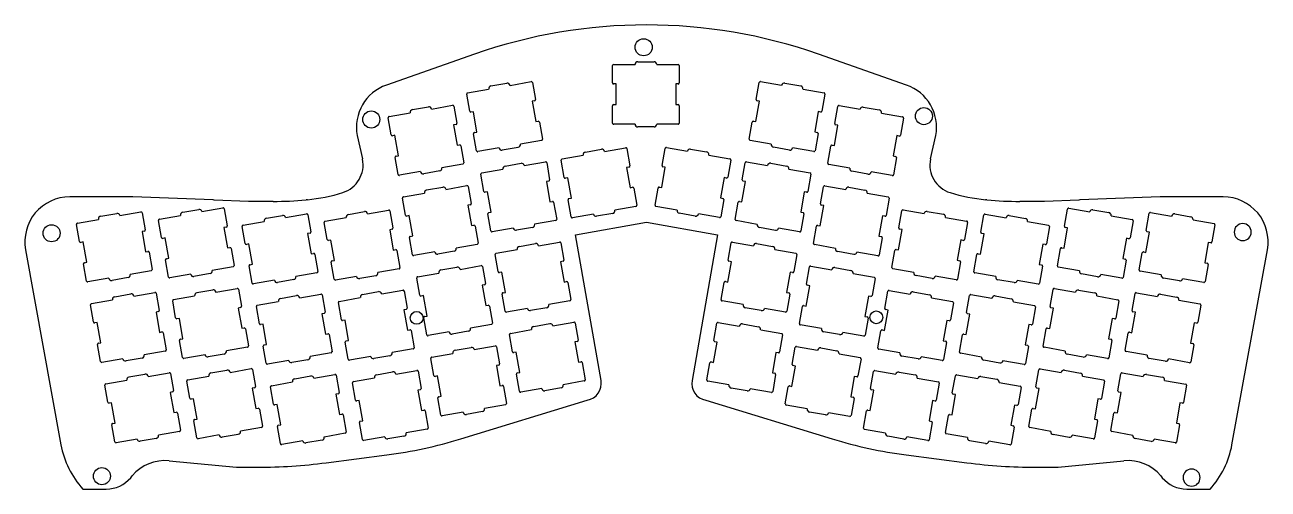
# Model space of a CAD drawing. Header units: millimetres. Extents: x -293 to -2, y 154 to 263.
import ezdxf

# ---------------------------------------------------------------- set-up
doc = ezdxf.new("R2010")
doc.units = ezdxf.units.MM
doc.layers.get('0').update_dxf_attribs({"linetype": 'CONTINUOUS'})

msp = doc.modelspace()

# ---------------------------------------------------------------- linework, layer by layer
for p, q in [((-188.16, 255.71), (-208.8, 248.49)), ((-155.61, 253.3), (-150.61, 253.3)), ((-149.97, 253.93), (-146.16, 253.93)), ((-145.53, 253.3), (-140.52, 253.3)), ((-87.07, 248.49), (-107.7, 255.71)), ((-155.88, 248.98), (-155.88, 253.04)), ((-140.26, 253.04), (-140.26, 248.98)), ((-189.81, 246.66), (-184.88, 247.53)), ((-184.36, 248.27), (-180.61, 248.93)), ((-179.88, 248.41), (-174.95, 249.28)), ((-174.64, 249.08), (-173.94, 245.08)), ((-155.05, 248.73), (-155.62, 248.73)), ((-155.05, 243.9), (-155.05, 248.73)), ((-141.08, 248.73), (-141.08, 243.9)), ((-140.51, 248.73), (-141.08, 248.73)), ((-122.25, 245.09), (-121.54, 249.09)), ((-121.23, 249.29), (-116.31, 248.43)), ((-115.57, 248.94), (-111.82, 248.28)), ((-111.3, 247.54), (-106.38, 246.68)), ((-189.32, 242.36), (-190.02, 246.37)), ((-174.14, 244.78), (-174.7, 244.68)), ((-174.7, 244.68), (-173.87, 239.93)), ((-122.32, 239.94), (-121.48, 244.7)), ((-121.48, 244.7), (-122.04, 244.79)), ((-106.16, 246.38), (-106.86, 242.38)), ((-208.18, 241.13), (-203.25, 242)), ((-202.73, 242.74), (-198.98, 243.4)), ((-198.25, 242.88), (-193.32, 243.75)), ((-193.01, 243.55), (-192.31, 239.55)), ((-188.46, 242.26), (-189.02, 242.16)), ((-187.62, 237.5), (-188.46, 242.26)), ((-155.88, 239.58), (-155.88, 243.65)), ((-155.62, 243.9), (-155.05, 243.9)), ((-141.08, 243.9), (-140.51, 243.9)), ((-140.26, 243.65), (-140.26, 239.58)), ((-107.72, 242.27), (-108.56, 237.52)), ((-107.16, 242.17), (-107.72, 242.27)), ((-103.88, 239.48), (-103.17, 243.48)), ((-102.86, 243.68), (-97.94, 242.82)), ((-97.2, 243.33), (-93.45, 242.67)), ((-92.93, 241.93), (-88.01, 241.07)), ((-207.69, 236.83), (-208.39, 240.84)), ((-192.51, 239.25), (-193.07, 239.15)), ((-193.07, 239.15), (-192.24, 234.4)), ((-173.87, 239.93), (-173.3, 240.03)), ((-173.01, 239.82), (-172.3, 235.82)), ((-150.61, 239.33), (-155.61, 239.33)), ((-146.16, 238.69), (-149.97, 238.69)), ((-140.52, 239.33), (-145.53, 239.33)), ((-123.88, 235.83), (-123.17, 239.84)), ((-122.88, 240.04), (-122.32, 239.94)), ((-103.95, 234.33), (-103.11, 239.09)), ((-103.11, 239.09), (-103.67, 239.18)), ((-87.79, 240.77), (-88.49, 236.77)), ((-215.66, 236.7), (-214.4, 231.2)), ((-206.83, 236.73), (-207.39, 236.63)), ((-205.99, 231.97), (-206.83, 236.73)), ((-187.69, 233.11), (-188.39, 237.11)), ((-188.19, 237.41), (-187.62, 237.5)), ((-108.56, 237.52), (-108, 237.42)), ((-107.79, 237.12), (-108.49, 233.12)), ((-89.35, 236.66), (-90.19, 231.91)), ((-88.79, 236.56), (-89.35, 236.66)), ((-81.46, 231.2), (-80.21, 236.7)), ((-192.24, 234.4), (-191.67, 234.5)), ((-191.38, 234.29), (-190.67, 230.29)), ((-182.45, 233.77), (-187.38, 232.91)), ((-177.96, 233.92), (-181.72, 233.26)), ((-172.52, 235.53), (-177.45, 234.66)), ((-162.25, 232.81), (-158.5, 233.47)), ((-157.77, 232.95), (-152.84, 233.82)), ((-152.53, 233.62), (-151.83, 229.62)), ((-144.3, 229.66), (-143.59, 233.66)), ((-143.28, 233.86), (-138.36, 233)), ((-137.62, 233.51), (-133.87, 232.85)), ((-118.73, 234.67), (-123.66, 235.54)), ((-114.47, 233.27), (-118.22, 233.93)), ((-108.8, 232.92), (-113.73, 233.79)), ((-105.51, 230.22), (-104.8, 234.23)), ((-104.51, 234.43), (-103.95, 234.33)), ((-206.06, 227.58), (-206.76, 231.58)), ((-206.56, 231.88), (-205.99, 231.97)), ((-190.89, 230), (-195.82, 229.13)), ((-181.02, 229.53), (-177.27, 230.19)), ((-176.54, 229.67), (-171.61, 230.54)), ((-171.3, 230.34), (-170.6, 226.34)), ((-167.21, 226.9), (-167.91, 230.91)), ((-167.7, 231.2), (-162.77, 232.07)), ((-133.35, 232.11), (-128.43, 231.25)), ((-128.21, 230.95), (-128.91, 226.95)), ((-125.53, 226.33), (-124.83, 230.33)), ((-124.52, 230.54), (-119.59, 229.67)), ((-118.86, 230.18), (-115.11, 229.52)), ((-100.36, 229.06), (-105.29, 229.93)), ((-90.19, 231.91), (-89.63, 231.81)), ((-89.42, 231.51), (-90.12, 227.51)), ((-200.82, 228.24), (-205.75, 227.38)), ((-196.33, 228.39), (-200.09, 227.73)), ((-185.98, 223.62), (-186.68, 227.63)), ((-186.47, 227.92), (-181.54, 228.79)), ((-152.03, 229.32), (-152.59, 229.22)), ((-152.59, 229.22), (-151.76, 224.47)), ((-144.37, 224.51), (-143.53, 229.27)), ((-143.53, 229.27), (-144.09, 229.36)), ((-114.59, 228.79), (-109.66, 227.92)), ((-109.44, 227.62), (-110.15, 223.62)), ((-96.1, 227.66), (-99.85, 228.32)), ((-90.43, 227.31), (-95.36, 228.18)), ((-199.39, 223.96), (-195.64, 224.62)), ((-194.91, 224.1), (-189.98, 224.97)), ((-189.67, 224.77), (-188.97, 220.77)), ((-170.8, 226.04), (-171.36, 225.94)), ((-171.36, 225.94), (-170.53, 221.19)), ((-166.35, 226.8), (-166.91, 226.7)), ((-165.51, 222.04), (-166.35, 226.8)), ((-151.76, 224.47), (-151.19, 224.57)), ((-150.9, 224.36), (-150.19, 220.36)), ((-145.93, 220.4), (-145.22, 224.41)), ((-144.93, 224.61), (-144.37, 224.51)), ((-129.77, 226.84), (-130.61, 222.09)), ((-129.21, 226.74), (-129.77, 226.84)), ((-125.6, 221.18), (-124.76, 225.94)), ((-124.76, 225.94), (-125.33, 226.04)), ((-107.21, 220.72), (-106.51, 224.72)), ((-106.2, 224.93), (-101.27, 224.06)), ((-100.54, 224.57), (-96.79, 223.91)), ((-268.17, 222.34), (-282.94, 222.34)), ((-249.4, 221.62), (-268.17, 222.34)), ((-249.1, 221.59), (-249.4, 221.62)), ((-241.13, 221.29), (-249.1, 221.59)), ((-235.33, 221.29), (-241.13, 221.29)), ((-227.32, 221.66), (-227.63, 221.64)), ((-204.35, 218.05), (-205.05, 222.06)), ((-204.84, 222.35), (-199.91, 223.22)), ((-185.12, 223.52), (-185.68, 223.42)), ((-184.28, 218.76), (-185.12, 223.52)), ((-170.53, 221.19), (-169.96, 221.29)), ((-165.58, 217.65), (-166.28, 221.65)), ((-166.08, 221.95), (-165.51, 222.04)), ((-130.61, 222.09), (-130.05, 221.99)), ((-129.84, 221.69), (-130.54, 217.69)), ((-126.17, 221.28), (-125.6, 221.18)), ((-111.01, 223.51), (-111.84, 218.76)), ((-110.44, 223.41), (-111.01, 223.51)), ((-96.27, 223.18), (-91.34, 222.31)), ((-91.12, 222.01), (-91.83, 218.01)), ((-68.24, 221.64), (-68.55, 221.66)), ((-54.74, 221.29), (-60.54, 221.29)), ((-46.77, 221.59), (-54.74, 221.29)), ((-46.47, 221.62), (-46.77, 221.59)), ((-27.7, 222.34), (-46.47, 221.62)), ((-12.93, 222.34), (-27.7, 222.34)), ((-275.68, 217.81), (-271.93, 218.47)), ((-271.2, 217.96), (-266.27, 218.83)), ((-265.96, 218.62), (-265.26, 214.62)), ((-256.49, 218.74), (-252.74, 219.4)), ((-252.01, 218.88), (-247.08, 219.75)), ((-246.77, 219.55), (-246.07, 215.55)), ((-232.43, 217.48), (-227.5, 218.35)), ((-217.7, 218.25), (-213.95, 218.91)), ((-213.22, 218.39), (-208.29, 219.26)), ((-207.98, 219.06), (-207.28, 215.06)), ((-189.17, 220.47), (-189.73, 220.37)), ((-189.73, 220.37), (-188.9, 215.62)), ((-184.35, 214.37), (-185.05, 218.37)), ((-184.85, 218.67), (-184.28, 218.76)), ((-169.67, 221.08), (-168.96, 217.08)), ((-160.34, 218.31), (-165.27, 217.45)), ((-155.85, 218.46), (-159.61, 217.8)), ((-150.41, 220.07), (-155.34, 219.2)), ((-140.78, 219.24), (-145.71, 220.11)), ((-136.52, 217.84), (-140.27, 218.5)), ((-130.85, 217.49), (-135.78, 218.36)), ((-127.16, 217.08), (-126.46, 221.08)), ((-111.84, 218.76), (-111.28, 218.66)), ((-111.08, 218.37), (-111.78, 214.36)), ((-107.28, 215.57), (-106.44, 220.33)), ((-106.44, 220.33), (-107.01, 220.43)), ((-88.88, 215.08), (-88.17, 219.08)), ((-87.86, 219.28), (-82.94, 218.42)), ((-82.2, 218.93), (-78.45, 218.27)), ((-68.67, 218.3), (-63.75, 217.44)), ((-50.13, 215.48), (-49.42, 219.48)), ((-49.11, 219.68), (-44.19, 218.82)), ((-43.45, 219.33), (-39.7, 218.67)), ((-30.96, 214.5), (-30.25, 218.5)), ((-29.94, 218.7), (-25.02, 217.84)), ((-24.28, 218.35), (-20.53, 217.69)), ((-280.64, 211.91), (-281.35, 215.91)), ((-281.13, 216.21), (-276.2, 217.08)), ((-261.45, 212.83), (-262.15, 216.84)), ((-261.94, 217.13), (-257.01, 218)), ((-241.87, 211.43), (-242.57, 215.44)), ((-242.36, 215.73), (-237.43, 216.6)), ((-236.91, 217.34), (-233.16, 218)), ((-227.19, 218.15), (-226.49, 214.15)), ((-222.66, 212.34), (-223.36, 216.35)), ((-223.15, 216.64), (-218.22, 217.51)), ((-203.49, 217.95), (-204.05, 217.85)), ((-202.65, 213.19), (-203.49, 217.95)), ((-188.9, 215.62), (-188.33, 215.72)), ((-188.04, 215.51), (-187.33, 211.51)), ((-169.18, 216.79), (-174.11, 215.92)), ((-164.58, 213.46), (-147.93, 216.4)), ((-164.58, 213.46), (-147.93, 216.4)), ((-147.93, 216.4), (-131.28, 213.46)), ((-147.93, 216.4), (-131.28, 213.46)), ((-122.02, 215.91), (-126.95, 216.78)), ((-108.84, 211.47), (-108.14, 215.47)), ((-107.85, 215.67), (-107.28, 215.57)), ((-92.69, 217.9), (-93.52, 213.15)), ((-92.12, 217.8), (-92.69, 217.9)), ((-77.93, 217.53), (-73.01, 216.67)), ((-72.79, 216.37), (-73.49, 212.37)), ((-69.69, 214.1), (-68.98, 218.1)), ((-63.01, 217.95), (-59.26, 217.29)), ((-58.74, 216.55), (-53.82, 215.69)), ((-53.6, 215.39), (-54.3, 211.39)), ((-39.18, 217.93), (-34.26, 217.07)), ((-34.04, 216.77), (-34.74, 212.77)), ((-20.01, 216.95), (-15.09, 216.09)), ((-14.87, 215.79), (-15.57, 211.79)), ((-265.46, 214.33), (-266.02, 214.23)), ((-266.02, 214.23), (-265.19, 209.47)), ((-260.59, 212.73), (-261.15, 212.63)), ((-259.75, 207.97), (-260.59, 212.73)), ((-246.27, 215.25), (-246.83, 215.15)), ((-246.83, 215.15), (-246, 210.4)), ((-226.69, 213.85), (-227.25, 213.75)), ((-227.25, 213.75), (-226.42, 209)), ((-207.48, 214.76), (-208.04, 214.66)), ((-208.04, 214.66), (-207.21, 209.91)), ((-202.72, 208.8), (-203.42, 212.8)), ((-203.22, 213.1), (-202.65, 213.19)), ((-179.11, 215.03), (-184.04, 214.17)), ((-174.62, 215.18), (-178.38, 214.52)), ((-158.58, 179.43), (-164.58, 213.46)), ((-158.58, 179.43), (-164.58, 213.46)), ((-131.28, 213.46), (-137.28, 179.43)), ((-131.28, 213.46), (-137.28, 179.43)), ((-117.75, 214.51), (-121.5, 215.17)), ((-112.09, 214.16), (-117.02, 215.03)), ((-93.52, 213.15), (-92.96, 213.05)), ((-92.76, 212.76), (-93.46, 208.75)), ((-88.95, 209.93), (-88.11, 214.69)), ((-88.11, 214.69), (-88.67, 214.78)), ((-69.76, 208.95), (-68.92, 213.71)), ((-68.92, 213.71), (-69.48, 213.8)), ((-50.2, 210.33), (-49.36, 215.09)), ((-49.36, 215.09), (-49.92, 215.18)), ((-35.6, 212.66), (-36.44, 207.91)), ((-35.04, 212.56), (-35.6, 212.66)), ((-31.03, 209.35), (-30.19, 214.11)), ((-30.19, 214.11), (-30.75, 214.2)), ((-293.27, 209.96), (-284.98, 164.37)), ((-279.78, 211.8), (-280.35, 211.7)), ((-278.94, 207.05), (-279.78, 211.8)), ((-265.19, 209.47), (-264.62, 209.57)), ((-246, 210.4), (-245.43, 210.5)), ((-245.14, 210.29), (-244.43, 206.29)), ((-241.01, 211.33), (-241.57, 211.23)), ((-240.17, 206.57), (-241.01, 211.33)), ((-221.8, 212.24), (-222.36, 212.14)), ((-220.96, 207.48), (-221.8, 212.24)), ((-207.21, 209.91), (-206.64, 210.01)), ((-206.35, 209.8), (-205.64, 205.8)), ((-192.99, 209.61), (-196.75, 208.95)), ((-187.55, 211.22), (-192.48, 210.35)), ((-183.14, 209.15), (-178.21, 210.02)), ((-177.69, 210.76), (-173.94, 211.42)), ((-173.21, 210.9), (-168.28, 211.77)), ((-167.97, 211.57), (-167.27, 207.57)), ((-128.84, 207.57), (-128.14, 211.57)), ((-127.83, 211.78), (-122.9, 210.91)), ((-122.17, 211.42), (-118.42, 210.76)), ((-117.9, 210.03), (-112.97, 209.16)), ((-103.7, 210.3), (-108.63, 211.17)), ((-99.43, 208.9), (-103.18, 209.56)), ((-90.51, 205.82), (-89.8, 209.83)), ((-89.51, 210.03), (-88.95, 209.93)), ((-74.35, 212.26), (-75.19, 207.51)), ((-73.79, 212.16), (-74.35, 212.26)), ((-55.16, 211.28), (-56, 206.53)), ((-54.6, 211.18), (-55.16, 211.28)), ((-51.76, 206.22), (-51.05, 210.23)), ((-50.76, 210.43), (-50.2, 210.33)), ((-16.43, 211.68), (-17.27, 206.93)), ((-15.87, 211.58), (-16.43, 211.68)), ((-10.89, 164.37), (-2.6, 209.96)), ((-279.01, 202.65), (-279.71, 206.66)), ((-279.51, 206.95), (-278.94, 207.05)), ((-264.33, 209.37), (-263.62, 205.37)), ((-259.82, 203.58), (-260.52, 207.58)), ((-260.32, 207.88), (-259.75, 207.97)), ((-226.42, 209), (-225.85, 209.1)), ((-225.56, 208.89), (-224.85, 204.89)), ((-221.03, 203.09), (-221.73, 207.09)), ((-221.53, 207.39), (-220.96, 207.48)), ((-197.48, 209.46), (-202.41, 208.6)), ((-182.65, 204.85), (-183.35, 208.86)), ((-167.47, 207.27), (-168.03, 207.17)), ((-168.03, 207.17), (-167.2, 202.42)), ((-128.91, 202.42), (-128.07, 207.18)), ((-128.07, 207.18), (-128.64, 207.28)), ((-112.75, 208.86), (-113.46, 204.86)), ((-93.77, 208.55), (-98.7, 209.42)), ((-75.19, 207.51), (-74.63, 207.41)), ((-74.42, 207.11), (-75.12, 203.11)), ((-71.32, 204.84), (-70.61, 208.85)), ((-70.32, 209.05), (-69.76, 208.95)), ((-36.44, 207.91), (-35.88, 207.81)), ((-35.67, 207.51), (-36.37, 203.51)), ((-32.59, 205.24), (-31.88, 209.25)), ((-31.59, 209.45), (-31.03, 209.35)), ((-17.27, 206.93), (-16.71, 206.83)), ((-263.84, 205.07), (-268.77, 204.2)), ((-254.58, 204.24), (-259.51, 203.38)), ((-250.09, 204.39), (-253.85, 203.73)), ((-244.65, 206), (-249.58, 205.13)), ((-240.24, 202.18), (-240.94, 206.18)), ((-240.74, 206.48), (-240.17, 206.57)), ((-225.07, 204.6), (-230, 203.73)), ((-215.79, 203.75), (-220.72, 202.89)), ((-211.3, 203.9), (-215.06, 203.24)), ((-205.86, 205.51), (-210.79, 204.64)), ((-201.5, 203.64), (-196.57, 204.51)), ((-196.05, 205.25), (-192.3, 205.91)), ((-191.57, 205.39), (-186.64, 206.26)), ((-186.33, 206.06), (-185.63, 202.06)), ((-181.79, 204.75), (-182.35, 204.65)), ((-180.95, 199.99), (-181.79, 204.75)), ((-114.32, 204.75), (-115.15, 200)), ((-113.75, 204.65), (-114.32, 204.75)), ((-110.51, 201.96), (-109.81, 205.96)), ((-109.5, 206.17), (-104.57, 205.3)), ((-103.84, 205.81), (-100.09, 205.15)), ((-99.57, 204.42), (-94.64, 203.55)), ((-85.36, 204.66), (-90.29, 205.53)), ((-81.1, 203.26), (-84.85, 203.92)), ((-75.43, 202.91), (-80.36, 203.78)), ((-66.17, 203.68), (-71.1, 204.55)), ((-56, 206.53), (-55.44, 206.43)), ((-55.23, 206.13), (-55.93, 202.13)), ((-46.61, 205.06), (-51.54, 205.93)), ((-42.35, 203.66), (-46.1, 204.32)), ((-36.68, 203.31), (-41.61, 204.18)), ((-27.44, 204.08), (-32.37, 204.95)), ((-16.5, 206.53), (-17.2, 202.53)), ((-273.77, 203.32), (-278.7, 202.45)), ((-269.29, 203.46), (-273.04, 202.8)), ((-248.7, 200.08), (-243.77, 200.95)), ((-235, 202.84), (-239.93, 201.98)), ((-230.51, 202.99), (-234.27, 202.33)), ((-201.01, 199.34), (-201.71, 203.35)), ((-185.83, 201.76), (-186.39, 201.66)), ((-186.39, 201.66), (-185.56, 196.91)), ((-167.2, 202.42), (-166.63, 202.52)), ((-166.34, 202.31), (-165.63, 198.31)), ((-130.47, 198.32), (-129.77, 202.32)), ((-129.48, 202.52), (-128.91, 202.42)), ((-110.58, 196.81), (-109.74, 201.57)), ((-109.74, 201.57), (-110.31, 201.67)), ((-94.42, 203.25), (-95.13, 199.25)), ((-61.91, 202.28), (-65.66, 202.94)), ((-56.24, 201.93), (-61.17, 202.8)), ((-52.45, 200.91), (-47.53, 200.05)), ((-23.18, 202.68), (-26.93, 203.34)), ((-17.51, 202.33), (-22.44, 203.2)), ((-277.85, 197.39), (-272.92, 198.26)), ((-272.4, 198.99), (-268.65, 199.65)), ((-267.92, 199.14), (-262.99, 200.01)), ((-262.68, 199.8), (-261.98, 195.8)), ((-258.14, 194.03), (-258.84, 198.04)), ((-258.63, 198.33), (-253.7, 199.2)), ((-253.18, 199.94), (-249.43, 200.6)), ((-243.46, 200.75), (-242.76, 196.75)), ((-233.59, 198.59), (-229.84, 199.25)), ((-229.11, 198.73), (-224.18, 199.6)), ((-223.87, 199.4), (-223.17, 195.4)), ((-219.85, 197.91), (-214.92, 198.78)), ((-214.4, 199.52), (-210.65, 200.18)), ((-209.92, 199.66), (-204.99, 200.53)), ((-204.68, 200.33), (-203.98, 196.33)), ((-200.15, 199.24), (-200.71, 199.14)), ((-199.31, 194.48), (-200.15, 199.24)), ((-181.02, 195.6), (-181.72, 199.6)), ((-181.52, 199.9), (-180.95, 199.99)), ((-165.85, 198.02), (-170.78, 197.15)), ((-125.33, 197.15), (-130.26, 198.02)), ((-115.15, 200), (-114.59, 199.9)), ((-114.39, 199.61), (-115.09, 195.6)), ((-95.99, 199.14), (-96.82, 194.39)), ((-95.42, 199.04), (-95.99, 199.14)), ((-92.16, 196.27), (-91.45, 200.27)), ((-91.14, 200.47), (-86.22, 199.61)), ((-85.48, 200.12), (-81.73, 199.46)), ((-81.21, 198.72), (-76.29, 197.86)), ((-73.01, 195.31), (-72.3, 199.31)), ((-71.99, 199.51), (-67.07, 198.65)), ((-66.33, 199.16), (-62.58, 198.5)), ((-53.47, 196.71), (-52.76, 200.71)), ((-46.79, 200.56), (-43.04, 199.9)), ((-42.52, 199.16), (-37.6, 198.3)), ((-37.38, 198), (-38.08, 194)), ((-34.28, 195.73), (-33.57, 199.73)), ((-33.26, 199.93), (-28.34, 199.07)), ((-27.6, 199.58), (-23.85, 198.92)), ((-23.33, 198.18), (-18.41, 197.32)), ((-277.36, 193.09), (-278.07, 197.09)), ((-262.18, 195.51), (-262.74, 195.41)), ((-262.74, 195.41), (-261.91, 190.65)), ((-242.96, 196.45), (-243.52, 196.35)), ((-243.52, 196.35), (-242.69, 191.6)), ((-238.55, 192.68), (-239.25, 196.69)), ((-239.04, 196.98), (-234.11, 197.85)), ((-223.37, 195.1), (-223.93, 195)), ((-223.93, 195), (-223.1, 190.25)), ((-219.36, 193.61), (-220.06, 197.62)), ((-204.18, 196.03), (-204.74, 195.93)), ((-204.74, 195.93), (-203.91, 191.18)), ((-185.56, 196.91), (-184.99, 197.01)), ((-184.7, 196.8), (-183.99, 192.8)), ((-175.78, 196.26), (-180.71, 195.4)), ((-171.29, 196.41), (-175.05, 195.75)), ((-121.06, 195.75), (-124.81, 196.41)), ((-115.4, 195.4), (-120.33, 196.27)), ((-112.14, 192.71), (-111.44, 196.71)), ((-111.15, 196.91), (-110.58, 196.81)), ((-92.23, 191.12), (-91.39, 195.88)), ((-91.39, 195.88), (-91.95, 195.97)), ((-76.07, 197.56), (-76.77, 193.56)), ((-72.24, 194.92), (-72.8, 195.01)), ((-62.06, 197.76), (-57.14, 196.9)), ((-56.92, 196.6), (-57.62, 192.6)), ((-53.54, 191.56), (-52.7, 196.32)), ((-52.7, 196.32), (-53.26, 196.41)), ((-34.35, 190.58), (-33.51, 195.34)), ((-33.51, 195.34), (-34.07, 195.43)), ((-18.19, 197.02), (-18.89, 193.02)), ((-276.5, 192.98), (-277.07, 192.88)), ((-275.66, 188.23), (-276.5, 192.98)), ((-257.28, 193.93), (-257.84, 193.83)), ((-256.44, 189.17), (-257.28, 193.93)), ((-237.69, 192.58), (-238.25, 192.48)), ((-236.85, 187.82), (-237.69, 192.58)), ((-218.5, 193.51), (-219.06, 193.41)), ((-217.66, 188.75), (-218.5, 193.51)), ((-199.38, 190.09), (-200.08, 194.09)), ((-199.88, 194.39), (-199.31, 194.48)), ((-184.21, 192.51), (-189.14, 191.64)), ((-174.34, 192.03), (-170.59, 192.69)), ((-169.86, 192.17), (-164.93, 193.04)), ((-164.62, 192.84), (-163.92, 188.84)), ((-132.16, 188.78), (-131.45, 192.78)), ((-131.14, 192.98), (-126.22, 192.12)), ((-125.48, 192.63), (-121.73, 191.97)), ((-107, 191.54), (-111.93, 192.41)), ((-96.82, 194.39), (-96.26, 194.29)), ((-96.06, 194), (-96.76, 189.99)), ((-77.63, 193.45), (-78.47, 188.7)), ((-77.07, 193.35), (-77.63, 193.45)), ((-73.08, 190.16), (-72.24, 194.92)), ((-58.48, 192.49), (-59.32, 187.74)), ((-57.92, 192.39), (-58.48, 192.49)), ((-38.94, 193.89), (-39.78, 189.14)), ((-38.38, 193.79), (-38.94, 193.89)), ((-19.75, 192.91), (-20.59, 188.16)), ((-19.19, 192.81), (-19.75, 192.91)), ((-261.91, 190.65), (-261.34, 190.75)), ((-261.05, 190.55), (-260.34, 186.55)), ((-257.01, 189.08), (-256.44, 189.17)), ((-242.69, 191.6), (-242.12, 191.7)), ((-241.83, 191.49), (-241.12, 187.49)), ((-223.1, 190.25), (-222.53, 190.35)), ((-222.24, 190.14), (-221.53, 186.14)), ((-203.91, 191.18), (-203.34, 191.28)), ((-203.05, 191.07), (-202.34, 187.07)), ((-194.14, 190.75), (-199.07, 189.89)), ((-189.65, 190.9), (-193.41, 190.24)), ((-179.3, 186.12), (-180, 190.13)), ((-179.79, 190.42), (-174.86, 191.29)), ((-121.21, 191.23), (-116.29, 190.37)), ((-116.07, 190.07), (-116.77, 186.07)), ((-102.73, 190.14), (-106.48, 190.8)), ((-97.07, 189.79), (-102, 190.66)), ((-93.79, 187.01), (-93.08, 191.02)), ((-92.79, 191.22), (-92.23, 191.12)), ((-74.64, 186.05), (-73.93, 190.06)), ((-73.64, 190.26), (-73.08, 190.16)), ((-55.1, 187.45), (-54.39, 191.46)), ((-54.1, 191.66), (-53.54, 191.56)), ((-35.91, 186.47), (-35.2, 190.48)), ((-34.91, 190.68), (-34.35, 190.58)), ((-275.73, 183.83), (-276.43, 187.84)), ((-276.23, 188.13), (-275.66, 188.23)), ((-260.56, 186.25), (-265.49, 185.38)), ((-256.51, 184.78), (-257.21, 188.78)), ((-241.34, 187.2), (-246.27, 186.33)), ((-236.92, 183.43), (-237.62, 187.43)), ((-237.42, 187.73), (-236.85, 187.82)), ((-217.73, 184.36), (-218.43, 188.36)), ((-218.23, 188.66), (-217.66, 188.75)), ((-202.56, 186.78), (-207.49, 185.91)), ((-192.74, 186.48), (-188.99, 187.14)), ((-188.26, 186.62), (-183.33, 187.49)), ((-183.02, 187.29), (-182.32, 183.29)), ((-164.12, 188.54), (-164.68, 188.44)), ((-164.68, 188.44), (-163.85, 183.69)), ((-132.23, 183.63), (-131.39, 188.39)), ((-131.39, 188.39), (-131.95, 188.48)), ((-113.81, 183.17), (-113.11, 187.17)), ((-112.8, 187.38), (-107.87, 186.51)), ((-107.14, 187.02), (-103.39, 186.36)), ((-88.64, 185.85), (-93.57, 186.72)), ((-78.47, 188.7), (-77.91, 188.6)), ((-77.7, 188.3), (-78.4, 184.3)), ((-59.32, 187.74), (-58.76, 187.64)), ((-58.55, 187.34), (-59.25, 183.34)), ((-49.95, 186.29), (-54.88, 187.16)), ((-39.78, 189.14), (-39.22, 189.04)), ((-39.01, 188.74), (-39.71, 184.74)), ((-20.59, 188.16), (-20.03, 188.06)), ((-19.82, 187.76), (-20.52, 183.76)), ((-270.49, 184.5), (-275.42, 183.63)), ((-266.01, 184.64), (-269.76, 183.98)), ((-251.27, 185.44), (-256.2, 184.58)), ((-246.78, 185.59), (-250.54, 184.93)), ((-231.68, 184.09), (-236.61, 183.23)), ((-227.19, 184.24), (-230.95, 183.58)), ((-221.75, 185.85), (-226.68, 184.98)), ((-212.49, 185.02), (-217.42, 184.16)), ((-208, 185.17), (-211.76, 184.51)), ((-197.7, 180.57), (-198.4, 184.58)), ((-198.19, 184.87), (-193.26, 185.74)), ((-178.44, 186.02), (-179, 185.92)), ((-177.6, 181.26), (-178.44, 186.02)), ((-163.85, 183.69), (-163.28, 183.79)), ((-162.99, 183.58), (-162.28, 179.58)), ((-133.79, 179.52), (-133.08, 183.53)), ((-132.79, 183.73), (-132.23, 183.63)), ((-117.63, 185.96), (-118.47, 181.21)), ((-117.07, 185.86), (-117.63, 185.96)), ((-102.87, 185.63), (-97.94, 184.76)), ((-97.72, 184.46), (-98.43, 180.46)), ((-84.38, 184.45), (-88.13, 185.11)), ((-78.71, 184.1), (-83.64, 184.97)), ((-69.49, 184.89), (-74.42, 185.76)), ((-65.23, 183.49), (-68.98, 184.15)), ((-59.56, 183.14), (-64.49, 184.01)), ((-45.69, 184.89), (-49.44, 185.55)), ((-40.02, 184.54), (-44.95, 185.41)), ((-30.76, 185.31), (-35.69, 186.18)), ((-26.5, 183.91), (-30.25, 184.57)), ((-20.83, 183.56), (-25.76, 184.43)), ((-269.07, 180.22), (-265.32, 180.88)), ((-264.59, 180.36), (-259.66, 181.23)), ((-259.35, 181.03), (-258.65, 177.03)), ((-249.88, 181.16), (-246.13, 181.82)), ((-245.4, 181.3), (-240.47, 182.17)), ((-240.16, 181.97), (-239.46, 177.97)), ((-230.28, 179.8), (-226.53, 180.46)), ((-225.8, 179.94), (-220.87, 180.81)), ((-220.56, 180.61), (-219.86, 176.61)), ((-211.1, 180.74), (-207.35, 181.4)), ((-206.62, 180.88), (-201.69, 181.75)), ((-201.38, 181.55), (-200.68, 177.55)), ((-196.84, 180.47), (-197.4, 180.37)), ((-196, 175.71), (-196.84, 180.47)), ((-182.52, 182.99), (-183.08, 182.89)), ((-183.08, 182.89), (-182.25, 178.14)), ((-177.67, 176.87), (-178.37, 180.87)), ((-178.17, 181.17), (-177.6, 181.26)), ((-118.47, 181.21), (-117.91, 181.11)), ((-117.7, 180.81), (-118.4, 176.81)), ((-113.88, 178.02), (-113.04, 182.78)), ((-113.04, 182.78), (-113.61, 182.88)), ((-95.49, 177.52), (-94.79, 181.52)), ((-94.48, 181.73), (-89.55, 180.86)), ((-88.82, 181.37), (-85.07, 180.71)), ((-76.35, 176.49), (-75.64, 180.49)), ((-75.33, 180.69), (-70.41, 179.83)), ((-56.8, 177.93), (-56.09, 181.93)), ((-55.78, 182.13), (-50.86, 181.27)), ((-50.12, 181.78), (-46.37, 181.12)), ((-37.6, 176.99), (-36.89, 180.99)), ((-36.58, 181.19), (-31.66, 180.33)), ((-30.92, 180.84), (-27.17, 180.18)), ((-274.03, 174.31), (-274.73, 178.32)), ((-274.52, 178.61), (-269.59, 179.48)), ((-254.84, 175.25), (-255.54, 179.26)), ((-255.33, 179.55), (-250.4, 180.42)), ((-239.66, 177.67), (-240.22, 177.57)), ((-240.22, 177.57), (-239.39, 172.82)), ((-235.24, 173.89), (-235.94, 177.9)), ((-235.73, 178.19), (-230.8, 179.06)), ((-216.06, 174.83), (-216.76, 178.84)), ((-216.55, 179.13), (-211.62, 180)), ((-182.25, 178.14), (-181.68, 178.24)), ((-181.39, 178.03), (-180.68, 174.03)), ((-172.43, 177.53), (-177.36, 176.67)), ((-167.94, 177.68), (-171.7, 177.02)), ((-162.5, 179.29), (-167.43, 178.42)), ((-128.64, 178.36), (-133.57, 179.23)), ((-124.38, 176.96), (-128.13, 177.62)), ((-115.44, 173.92), (-114.74, 177.92)), ((-114.45, 178.12), (-113.88, 178.02)), ((-99.29, 180.35), (-100.12, 175.6)), ((-98.72, 180.25), (-99.29, 180.35)), ((-84.55, 179.98), (-79.62, 179.11)), ((-79.4, 178.81), (-80.11, 174.81)), ((-69.67, 180.34), (-65.92, 179.68)), ((-65.4, 178.94), (-60.48, 178.08)), ((-60.26, 177.78), (-60.96, 173.78)), ((-56.87, 172.78), (-56.03, 177.54)), ((-56.03, 177.54), (-56.59, 177.63)), ((-45.85, 180.38), (-40.93, 179.52)), ((-40.71, 179.22), (-41.41, 175.22)), ((-26.65, 179.44), (-21.73, 178.58)), ((-21.51, 178.28), (-22.21, 174.28)), ((-258.85, 176.73), (-259.41, 176.63)), ((-259.41, 176.63), (-258.58, 171.88)), ((-253.98, 175.15), (-254.54, 175.05)), ((-253.14, 170.39), (-253.98, 175.15)), ((-220.06, 176.31), (-220.62, 176.21)), ((-220.62, 176.21), (-219.79, 171.46)), ((-215.2, 174.73), (-215.76, 174.63)), ((-214.36, 169.97), (-215.2, 174.73)), ((-200.88, 177.25), (-201.44, 177.15)), ((-201.44, 177.15), (-200.61, 172.4)), ((-196.07, 171.32), (-196.77, 175.32)), ((-196.57, 175.62), (-196, 175.71)), ((-191.42, 165.73), (-161.83, 174.79)), ((-191.42, 165.73), (-161.83, 174.79)), ((-134.04, 174.79), (-104.45, 165.73)), ((-134.04, 174.79), (-104.45, 165.73)), ((-118.71, 176.61), (-123.64, 177.48)), ((-100.12, 175.6), (-99.56, 175.5)), ((-99.36, 175.21), (-100.06, 171.2)), ((-95.56, 172.37), (-94.72, 177.13)), ((-94.72, 177.13), (-95.29, 177.23)), ((-80.97, 174.7), (-81.8, 169.95)), ((-80.4, 174.6), (-80.97, 174.7)), ((-76.42, 171.34), (-75.58, 176.1)), ((-75.58, 176.1), (-76.14, 176.19)), ((-42.27, 175.11), (-43.11, 170.36)), ((-41.71, 175.01), (-42.27, 175.11)), ((-37.67, 171.84), (-36.83, 176.6)), ((-36.83, 176.6), (-37.39, 176.69)), ((-273.17, 174.21), (-273.73, 174.11)), ((-272.33, 169.45), (-273.17, 174.21)), ((-258.58, 171.88), (-258.01, 171.98)), ((-257.72, 171.77), (-257.01, 167.77)), ((-239.39, 172.82), (-238.82, 172.92)), ((-238.53, 172.71), (-237.82, 168.71)), ((-234.38, 173.79), (-234.94, 173.69)), ((-233.54, 169.03), (-234.38, 173.79)), ((-200.61, 172.4), (-200.04, 172.5)), ((-199.75, 172.29), (-199.04, 168.29)), ((-190.83, 171.98), (-195.76, 171.12)), ((-186.34, 172.13), (-190.1, 171.47)), ((-180.9, 173.74), (-185.83, 172.87)), ((-110.3, 172.75), (-115.23, 173.62)), ((-106.03, 171.35), (-109.78, 172.01)), ((-100.37, 171), (-105.3, 171.87)), ((-97.12, 168.27), (-96.42, 172.27)), ((-96.13, 172.47), (-95.56, 172.37)), ((-61.82, 173.67), (-62.66, 168.92)), ((-61.26, 173.57), (-61.82, 173.67)), ((-58.43, 168.67), (-57.72, 172.68)), ((-57.43, 172.88), (-56.87, 172.78)), ((-39.23, 167.73), (-38.52, 171.74)), ((-38.23, 171.94), (-37.67, 171.84)), ((-23.07, 174.17), (-23.91, 169.42)), ((-22.51, 174.07), (-23.07, 174.17)), ((-272.4, 165.06), (-273.1, 169.06)), ((-272.9, 169.36), (-272.33, 169.45)), ((-253.21, 166), (-253.91, 170)), ((-253.71, 170.3), (-253.14, 170.39)), ((-234.11, 168.94), (-233.54, 169.03)), ((-219.79, 171.46), (-219.22, 171.56)), ((-218.93, 171.35), (-218.22, 167.35)), ((-214.43, 165.58), (-215.13, 169.58)), ((-214.93, 169.88), (-214.36, 169.97)), ((-81.8, 169.95), (-81.24, 169.85)), ((-81.04, 169.56), (-81.74, 165.55)), ((-77.98, 167.23), (-77.27, 171.24)), ((-76.98, 171.44), (-76.42, 171.34)), ((-62.66, 168.92), (-62.1, 168.82)), ((-43.11, 170.36), (-42.55, 170.26)), ((-42.34, 169.96), (-43.04, 165.96)), ((-23.91, 169.42), (-23.35, 169.32)), ((-23.14, 169.02), (-23.84, 165.02)), ((-257.23, 167.48), (-262.16, 166.61)), ((-247.97, 166.66), (-252.9, 165.8)), ((-243.48, 166.81), (-247.24, 166.15)), ((-238.04, 168.42), (-242.97, 167.55)), ((-233.61, 164.64), (-234.31, 168.64)), ((-218.44, 167.06), (-223.37, 166.19)), ((-209.19, 166.24), (-214.12, 165.38)), ((-204.7, 166.39), (-208.46, 165.73)), ((-199.26, 168), (-204.19, 167.13)), ((-91.98, 167.1), (-96.91, 167.97)), ((-87.71, 165.7), (-91.46, 166.36)), ((-82.05, 165.35), (-86.98, 166.22)), ((-72.83, 166.07), (-77.76, 166.94)), ((-61.89, 168.52), (-62.59, 164.52)), ((-53.28, 167.51), (-58.21, 168.38)), ((-49.02, 166.11), (-52.77, 166.77)), ((-43.35, 165.76), (-48.28, 166.63)), ((-34.08, 166.57), (-39.01, 167.44)), ((-267.16, 165.72), (-272.09, 164.86)), ((-262.67, 165.87), (-266.43, 165.21)), ((-228.37, 165.3), (-233.3, 164.44)), ((-223.88, 165.45), (-227.64, 164.79)), ((-68.57, 164.67), (-72.32, 165.33)), ((-62.9, 164.32), (-67.83, 165.19)), ((-29.82, 165.17), (-33.57, 165.83)), ((-24.15, 164.82), (-29.08, 165.69)), ((-259.69, 160.63), (-243.91, 159.13)), ((-259.69, 160.63), (-243.91, 159.13)), ((-222.95, 160.16), (-208.72, 161.99)), ((-222.95, 160.16), (-208.72, 161.99)), ((-87.14, 161.99), (-72.92, 160.16)), ((-87.14, 161.99), (-72.92, 160.16)), ((-51.6, 159.16), (-36.17, 160.63)), ((-51.6, 159.16), (-36.17, 160.63)), ((-243.91, 159.13), (-238.94, 159.13)), ((-243.91, 159.13), (-238.94, 159.13)), ((-56.92, 159.13), (-52.31, 159.13)), ((-56.92, 159.13), (-52.31, 159.13)), ((-268.66, 156.67), (-268.29, 157.12)), ((-268.66, 156.67), (-268.29, 157.12)), ((-27.58, 157.12), (-27.2, 156.67)), ((-27.58, 157.12), (-27.2, 156.67)), ((-279.85, 154.01), (-274.4, 154.01)), ((-279.85, 154.01), (-274.4, 154.01)), ((-21.46, 154.01), (-16.01, 154.01)), ((-21.46, 154.01), (-16.01, 154.01))]:
    msp.add_line(p, q)
for centre, radius in [((-148.6, 257.32), 2), ((-212.35, 240.42), 2), ((-83, 241.22), 2), ((-287.18, 213.83), 2), ((-201.74, 194.04), 1.5), ((-94.14, 194.17), 1.5), ((-275.4, 157.03), 2)]:
    msp.add_circle(centre, radius)
at = {"extrusion": (1.22465e-16, 0, -1)}
for centre in [(8.38, 214.1), (20.34, 156.7)]:
    msp.add_circle(centre, 2, dxfattribs=at)
for centre, radius, start, end in [((-147.93, 140.75), 121.8, 70.7133, 109.2867), ((-155.61, 253.04), 0.254, 90, 180), ((-149.97, 253.3), 0.635, 90, 180), ((-146.16, 253.3), 0.635, 0, 90), ((-140.52, 253.04), 0.254, 0, 90), ((-205.33, 238.58), 10.5, 109.2867, 190.3082), ((-184.25, 247.64), 0.635, 100, 190), ((-180.5, 248.3), 0.635, 10, 100), ((-174.9, 249.03), 0.254, 10, 100), ((-155.62, 248.98), 0.254, 180, 270), ((-140.51, 248.98), 0.254, -90, 0), ((-121.29, 249.05), 0.254, 77.1485, 170), ((-115.68, 248.32), 0.635, 80, 170), ((-111.93, 247.65), 0.635, -10, 80), ((-90.54, 238.58), 10.5, -10.3082, 70.7133), ((-189.76, 246.41), 0.254, 100, 190), ((-174.19, 245.03), 0.254, -80, 10), ((-122, 245.04), 0.254, 170, 260), ((-106.42, 246.42), 0.254, -10, 80), ((-202.62, 242.11), 0.635, 100, 190), ((-198.87, 242.77), 0.635, 10, 100), ((-193.27, 243.5), 0.254, 10, 100), ((-189.07, 242.41), 0.254, 190, 280), ((-155.62, 243.65), 0.254, 90, 180), ((-140.51, 243.65), 0.254, 0, 90), ((-107.11, 242.42), 0.254, 260, 350), ((-102.91, 243.43), 0.254, 80, 170), ((-97.31, 242.71), 0.635, 80, 170), ((-93.56, 242.04), 0.635, -10, 80), ((-208.13, 240.88), 0.254, 100, 190), ((-192.56, 239.5), 0.254, -80, 10), ((-173.26, 239.78), 0.254, 10, 100), ((-155.62, 239.58), 0.254, 180, 272.8515), ((-149.97, 239.33), 0.635, 180, 270), ((-146.16, 239.33), 0.635, -90, 0), ((-140.51, 239.58), 0.254, -92.8515, 0), ((-122.92, 239.79), 0.254, 80, 170), ((-103.63, 239.43), 0.254, 170, 260), ((-88.04, 240.81), 0.254, -10, 82.8515), ((-207.44, 236.88), 0.254, 190, 280), ((-188.14, 237.16), 0.254, 100, 190), ((-172.55, 235.78), 0.254, -82.8515, 10), ((-123.62, 235.79), 0.254, 170, 260), ((-108.04, 237.17), 0.254, -10, 80), ((-88.74, 236.81), 0.254, 260, 350), ((-191.63, 234.25), 0.254, 10, 100), ((-187.44, 233.15), 0.254, 190, 282.8515), ((-181.83, 233.88), 0.635, 190, 280), ((-178.07, 234.55), 0.635, -80, 10), ((-162.14, 232.18), 0.635, 100, 190), ((-158.39, 232.84), 0.635, 10, 100), ((-152.78, 233.57), 0.254, 10, 102.8515), ((-143.33, 233.61), 0.254, 80, 170), ((-137.73, 232.89), 0.635, 80, 170), ((-133.98, 232.22), 0.635, -10, 80), ((-118.11, 234.56), 0.635, 170, 260), ((-114.35, 233.9), 0.635, 260, 350), ((-108.76, 233.17), 0.254, 260, 350), ((-104.55, 234.18), 0.254, 80, 170), ((-221.09, 229.84), 6.82, -72.4919, 11.5215), ((-206.51, 231.63), 0.254, 100, 190), ((-190.94, 230.25), 0.254, -80, 10), ((-177.16, 229.56), 0.635, 10, 100), ((-171.55, 230.29), 0.254, 10, 102.8515), ((-167.65, 230.95), 0.254, 100, 190), ((-128.46, 230.99), 0.254, -10, 82.8515), ((-124.56, 230.29), 0.254, 80, 170), ((-118.97, 229.56), 0.635, 80, 170), ((-105.26, 230.18), 0.254, 170, 262.8515), ((-89.67, 231.56), 0.254, -10, 80), ((-74.78, 229.84), 6.83, 168.4787, 252.4917), ((-205.81, 227.62), 0.254, 190, 282.8515), ((-200.2, 228.35), 0.635, 190, 280), ((-196.44, 229.02), 0.635, -80, 10), ((-186.43, 227.67), 0.254, 97.1485, 190), ((-180.91, 228.9), 0.635, 100, 190), ((-152.08, 229.57), 0.254, -80, 10), ((-144.05, 229.61), 0.254, 170, 260), ((-115.22, 228.9), 0.635, -10, 80), ((-109.71, 227.67), 0.254, -10, 80), ((-99.74, 228.95), 0.635, 170, 260), ((-95.98, 228.29), 0.635, 260, 350), ((-90.37, 227.56), 0.254, 257.1485, 350), ((-195.53, 223.99), 0.635, 10, 100), ((-189.93, 224.72), 0.254, 10, 100), ((-170.85, 226.29), 0.254, -80, 10), ((-166.96, 226.95), 0.254, 190, 280), ((-151.15, 224.32), 0.254, 10, 100), ((-144.97, 224.36), 0.254, 80, 170), ((-129.16, 226.99), 0.254, 260, 350), ((-125.28, 226.29), 0.254, 170, 260), ((-106.24, 224.68), 0.254, 80, 170), ((-100.65, 223.95), 0.635, 80, 170), ((-282.94, 211.84), 10.5, 90, 190.3082), ((-235.33, 306.34), 85.06, 270.0002, 275.1942), ((-230.88, 260.88), 39.37, 275.1943, 287.5084), ((-204.79, 222.1), 0.254, 100, 190), ((-199.28, 223.33), 0.635, 100, 190), ((-185.73, 223.67), 0.254, 190, 280), ((-169.92, 221.04), 0.254, 10, 100), ((-166.03, 221.7), 0.254, 100, 190), ((-130.09, 221.74), 0.254, -10, 80), ((-126.21, 221.03), 0.254, 80, 170), ((-110.4, 223.66), 0.254, 260, 350), ((-96.9, 223.29), 0.635, -10, 80), ((-91.39, 222.06), 0.254, -10, 80), ((-64.98, 260.88), 39.37, 252.4916, 264.8057), ((-60.54, 306.34), 85.06, 264.8058, 269.9998), ((-12.93, 211.84), 10.5, -10.3082, 90), ((-271.82, 217.85), 0.635, 10, 100), ((-266.22, 218.58), 0.254, 10, 100), ((-256.38, 218.11), 0.635, 100, 190), ((-252.63, 218.77), 0.635, 10, 100), ((-247.02, 219.5), 0.254, 10, 102.8515), ((-227.44, 218.1), 0.254, 10, 102.8515), ((-213.84, 218.28), 0.635, 10, 100), ((-208.24, 219.01), 0.254, 10, 100), ((-189.22, 220.72), 0.254, -80, 10), ((-184.8, 218.42), 0.254, 100, 190), ((-159.72, 218.42), 0.635, 190, 280), ((-155.96, 219.09), 0.635, -80, 10), ((-150.46, 220.32), 0.254, -80, 10), ((-145.67, 220.36), 0.254, 170, 260), ((-140.16, 219.13), 0.635, 170, 260), ((-136.4, 218.47), 0.635, 260, 350), ((-111.33, 218.41), 0.254, -10, 80), ((-106.96, 220.68), 0.254, 170, 260), ((-87.92, 219.04), 0.254, 77.1485, 170), ((-82.31, 218.31), 0.635, 80, 170), ((-78.56, 217.64), 0.635, -10, 80), ((-68.72, 218.05), 0.254, 80, 170), ((-49.16, 219.43), 0.254, 80, 170), ((-43.56, 218.71), 0.635, 80, 170), ((-39.81, 218.04), 0.635, -10, 80), ((-29.99, 218.45), 0.254, 80, 170), ((-24.39, 217.73), 0.635, 80, 170), ((-281.08, 215.96), 0.254, 100, 190), ((-275.57, 217.19), 0.635, 100, 190), ((-261.9, 216.88), 0.254, 97.1485, 190), ((-246.32, 215.5), 0.254, -80, 10), ((-242.31, 215.48), 0.254, 100, 190), ((-236.8, 216.71), 0.635, 100, 190), ((-233.05, 217.37), 0.635, 10, 100), ((-223.11, 216.39), 0.254, 97.1485, 190), ((-217.59, 217.62), 0.635, 100, 190), ((-204.1, 218.1), 0.254, 190, 280), ((-188.29, 215.47), 0.254, 10, 100), ((-174.73, 215.81), 0.635, -80, 10), ((-169.23, 217.04), 0.254, -80, 10), ((-165.33, 217.69), 0.254, 190, 282.8515), ((-130.81, 217.74), 0.254, 260, 350), ((-126.9, 217.03), 0.254, 170, 260), ((-121.39, 215.8), 0.635, 170, 260), ((-107.89, 215.42), 0.254, 80, 170), ((-92.08, 218.05), 0.254, 260, 350), ((-73.04, 216.41), 0.254, -10, 82.8515), ((-63.12, 217.33), 0.635, 80, 170), ((-59.37, 216.66), 0.635, -10, 80), ((-53.86, 215.43), 0.254, -10, 80), ((-49.88, 215.43), 0.254, 170, 260), ((-34.3, 216.81), 0.254, -10, 80), ((-20.64, 217.06), 0.635, -10, 80), ((-15.13, 215.83), 0.254, -10, 80), ((-265.51, 214.58), 0.254, -80, 10), ((-261.2, 212.88), 0.254, 190, 280), ((-226.74, 214.1), 0.254, -80, 10), ((-207.53, 215.01), 0.254, -80, 10), ((-203.17, 212.85), 0.254, 100, 190), ((-184.1, 214.41), 0.254, 190, 282.8515), ((-178.49, 215.14), 0.635, 190, 280), ((-117.64, 215.14), 0.635, 260, 350), ((-112.03, 214.41), 0.254, 257.1485, 350), ((-93.01, 212.8), 0.254, -10, 80), ((-88.63, 215.03), 0.254, 170, 260), ((-69.44, 214.05), 0.254, 170, 260), ((-34.99, 212.81), 0.254, 260, 350), ((-30.71, 214.45), 0.254, 170, 260), ((-280.39, 211.95), 0.254, 190, 280), ((-264.58, 209.32), 0.254, 10, 100), ((-245.39, 210.25), 0.254, 10, 100), ((-241.62, 211.48), 0.254, 190, 280), ((-222.41, 212.39), 0.254, 190, 280), ((-206.6, 209.76), 0.254, 10, 100), ((-193.1, 210.24), 0.635, -80, 10), ((-187.6, 211.47), 0.254, -80, 10), ((-177.58, 210.13), 0.635, 100, 190), ((-173.83, 210.79), 0.635, 10, 100), ((-168.23, 211.52), 0.254, 10, 100), ((-127.89, 211.53), 0.254, 77.1485, 170), ((-122.28, 210.8), 0.635, 80, 170), ((-118.53, 210.14), 0.635, -10, 80), ((-108.59, 211.42), 0.254, 170, 262.8515), ((-103.07, 210.19), 0.635, 170, 260), ((-89.55, 209.78), 0.254, 80, 170), ((-73.74, 212.41), 0.254, 260, 350), ((-54.55, 211.43), 0.254, 260, 350), ((-50.8, 210.18), 0.254, 80, 170), ((-15.82, 211.83), 0.254, 260, 350), ((-279.46, 206.7), 0.254, 100, 190), ((-260.27, 207.63), 0.254, 100, 190), ((-225.81, 208.85), 0.254, 10, 100), ((-221.48, 207.14), 0.254, 100, 190), ((-202.45, 208.85), 0.254, 190, 280), ((-196.86, 209.57), 0.635, 190, 280), ((-183.09, 208.9), 0.254, 100, 190), ((-167.52, 207.52), 0.254, -80, 10), ((-128.59, 207.53), 0.254, 170, 260), ((-113, 208.9), 0.254, -10, 82.8515), ((-99.32, 209.53), 0.635, 260, 350), ((-93.71, 208.8), 0.254, 257.1485, 350), ((-74.67, 207.16), 0.254, -10, 80), ((-70.36, 208.8), 0.254, 80, 170), ((-35.92, 207.56), 0.254, -10, 80), ((-31.63, 209.2), 0.254, 80, 170), ((-16.75, 206.58), 0.254, -10, 80), ((-269.4, 204.09), 0.635, -80, 10), ((-263.89, 205.32), 0.254, -80, 10), ((-253.96, 204.35), 0.635, 190, 280), ((-250.2, 205.02), 0.635, -80, 10), ((-244.7, 206.25), 0.254, -80, 10), ((-240.69, 206.23), 0.254, 100, 190), ((-230.62, 203.62), 0.635, -80, 10), ((-225.1, 204.85), 0.254, -82.8515, 10), ((-215.17, 203.86), 0.635, 190, 280), ((-211.41, 204.53), 0.635, -80, 10), ((-205.89, 205.76), 0.254, -82.8515, 10), ((-195.94, 204.62), 0.635, 100, 190), ((-192.19, 205.28), 0.635, 10, 100), ((-186.59, 206.01), 0.254, 10, 100), ((-182.4, 204.9), 0.254, 190, 280), ((-113.71, 204.9), 0.254, 260, 350), ((-109.56, 205.92), 0.254, 77.1485, 170), ((-103.95, 205.19), 0.635, 80, 170), ((-100.2, 204.53), 0.635, -10, 80), ((-90.25, 205.78), 0.254, 170, 260), ((-84.74, 204.55), 0.635, 170, 260), ((-80.98, 203.89), 0.635, 260, 350), ((-71.07, 204.8), 0.254, 170, 262.8515), ((-55.48, 206.18), 0.254, -10, 80), ((-51.5, 206.18), 0.254, 170, 260), ((-45.99, 204.95), 0.635, 170, 260), ((-42.23, 204.29), 0.635, 260, 350), ((-32.34, 205.2), 0.254, 170, 262.8515), ((-26.82, 203.97), 0.635, 170, 260), ((-278.74, 202.7), 0.254, 190, 280), ((-273.15, 203.43), 0.635, 190, 280), ((-259.55, 203.63), 0.254, 190, 280), ((-243.72, 200.7), 0.254, 10, 100), ((-239.99, 202.22), 0.254, 190, 282.8515), ((-234.38, 202.95), 0.635, 190, 280), ((-220.78, 203.13), 0.254, 190, 282.8515), ((-201.45, 203.39), 0.254, 100, 190), ((-185.88, 202.01), 0.254, -80, 10), ((-166.59, 202.27), 0.254, 10, 100), ((-129.52, 202.27), 0.254, 80, 170), ((-110.26, 201.92), 0.254, 170, 260), ((-94.67, 203.29), 0.254, -10, 82.8515), ((-75.37, 203.16), 0.254, 257.1485, 350), ((-65.55, 203.57), 0.635, 170, 260), ((-61.79, 202.91), 0.635, 260, 350), ((-56.2, 202.18), 0.254, 260, 350), ((-52.51, 200.67), 0.254, 77.1485, 170), ((-36.62, 203.56), 0.254, 257.1485, 350), ((-23.06, 203.31), 0.635, 260, 350), ((-17.45, 202.58), 0.254, 257.1485, 350), ((-272.29, 198.37), 0.635, 100, 190), ((-268.54, 199.03), 0.635, 10, 100), ((-262.94, 199.76), 0.254, 10, 100), ((-258.58, 198.08), 0.254, 100, 190), ((-253.07, 199.31), 0.635, 100, 190), ((-249.32, 199.97), 0.635, 10, 100), ((-233.48, 197.96), 0.635, 100, 190), ((-229.73, 198.62), 0.635, 10, 100), ((-224.13, 199.35), 0.254, 10, 100), ((-219.81, 197.66), 0.254, 97.1485, 190), ((-214.29, 198.89), 0.635, 100, 190), ((-210.54, 199.55), 0.635, 10, 100), ((-204.94, 200.28), 0.254, 10, 100), ((-200.76, 199.39), 0.254, 190, 280), ((-181.47, 199.65), 0.254, 100, 190), ((-165.9, 198.27), 0.254, -80, 10), ((-130.22, 198.27), 0.254, 170, 262.8515), ((-114.64, 199.65), 0.254, -10, 80), ((-95.38, 199.29), 0.254, 260, 350), ((-91.19, 200.22), 0.254, 80, 170), ((-85.59, 199.5), 0.635, 80, 170), ((-81.84, 198.83), 0.635, -10, 80), ((-72.04, 199.26), 0.254, 80, 170), ((-66.44, 198.54), 0.635, 80, 170), ((-62.69, 197.87), 0.635, -10, 80), ((-46.9, 199.94), 0.635, 80, 170), ((-43.15, 199.27), 0.635, -10, 80), ((-37.64, 198.04), 0.254, -10, 80), ((-33.32, 199.69), 0.254, 77.1485, 170), ((-27.71, 198.96), 0.635, 80, 170), ((-23.96, 198.29), 0.635, -10, 80), ((-277.8, 197.14), 0.254, 100, 190), ((-262.23, 195.76), 0.254, -80, 10), ((-243.01, 196.7), 0.254, -80, 10), ((-238.99, 196.73), 0.254, 100, 190), ((-223.42, 195.35), 0.254, -80, 10), ((-204.23, 196.28), 0.254, -80, 10), ((-184.95, 196.76), 0.254, 10, 100), ((-180.77, 195.64), 0.254, 190, 282.8515), ((-175.16, 196.37), 0.635, 190, 280), ((-171.4, 197.04), 0.635, -80, 10), ((-124.7, 197.04), 0.635, 170, 260), ((-120.95, 196.38), 0.635, 260, 350), ((-115.34, 195.65), 0.254, 257.1485, 350), ((-111.19, 196.66), 0.254, 80, 170), ((-91.91, 196.22), 0.254, 170, 260), ((-76.33, 197.6), 0.254, -10, 80), ((-72.76, 195.26), 0.254, 170, 260), ((-57.17, 196.64), 0.254, -10, 82.8515), ((-53.22, 196.66), 0.254, 170, 260), ((-34.03, 195.68), 0.254, 170, 260), ((-18.44, 197.06), 0.254, -10, 82.8515), ((-277.11, 193.13), 0.254, 190, 280), ((-257.89, 194.08), 0.254, 190, 280), ((-238.3, 192.73), 0.254, 190, 280), ((-219.11, 193.66), 0.254, 190, 280), ((-199.83, 194.14), 0.254, 100, 190), ((-184.26, 192.76), 0.254, -80, 10), ((-170.48, 192.06), 0.635, 10, 100), ((-164.87, 192.79), 0.254, 10, 102.8515), ((-131.2, 192.74), 0.254, 77.1485, 170), ((-125.59, 192.01), 0.635, 80, 170), ((-111.89, 192.66), 0.254, 170, 262.8515), ((-96.31, 194.04), 0.254, -10, 80), ((-77.02, 193.6), 0.254, 260, 350), ((-57.87, 192.64), 0.254, 260, 350), ((-38.33, 194.04), 0.254, 260, 350), ((-19.14, 193.06), 0.254, 260, 350), ((-261.3, 190.5), 0.254, 10, 100), ((-242.08, 191.45), 0.254, 10, 100), ((-222.49, 190.1), 0.254, 10, 100), ((-203.3, 191.03), 0.254, 10, 100), ((-199.13, 190.13), 0.254, 190, 282.8515), ((-193.52, 190.86), 0.635, 190, 280), ((-189.76, 191.53), 0.635, -80, 10), ((-179.75, 190.17), 0.254, 97.1485, 190), ((-174.23, 191.4), 0.635, 100, 190), ((-121.84, 191.34), 0.635, -10, 80), ((-116.32, 190.11), 0.254, -10, 82.8515), ((-106.37, 191.43), 0.635, 170, 260), ((-102.62, 190.77), 0.635, 260, 350), ((-97.01, 190.04), 0.254, 257.1485, 350), ((-92.83, 190.97), 0.254, 80, 170), ((-73.68, 190.01), 0.254, 80, 170), ((-54.14, 191.41), 0.254, 80, 170), ((-34.95, 190.43), 0.254, 80, 170), ((-276.18, 187.88), 0.254, 100, 190), ((-260.61, 186.5), 0.254, -80, 10), ((-256.96, 188.83), 0.254, 100, 190), ((-246.89, 186.22), 0.635, -80, 10), ((-241.37, 187.45), 0.254, -82.8515, 10), ((-237.37, 187.48), 0.254, 100, 190), ((-218.18, 188.41), 0.254, 100, 190), ((-202.59, 187.03), 0.254, -82.8515, 10), ((-192.63, 185.85), 0.635, 100, 190), ((-188.88, 186.51), 0.635, 10, 100), ((-183.28, 187.24), 0.254, 10, 100), ((-164.17, 188.79), 0.254, -80, 10), ((-131.91, 188.73), 0.254, 170, 260), ((-112.84, 187.13), 0.254, 80, 170), ((-107.25, 186.4), 0.635, 80, 170), ((-103.5, 185.74), 0.635, -10, 80), ((-93.54, 186.97), 0.254, 170, 262.8515), ((-77.95, 188.35), 0.254, -10, 80), ((-58.8, 187.39), 0.254, -10, 80), ((-54.85, 187.41), 0.254, 170, 262.8515), ((-49.33, 186.18), 0.635, 170, 260), ((-39.26, 188.79), 0.254, -10, 80), ((-35.65, 186.43), 0.254, 170, 260), ((-20.07, 187.81), 0.254, -10, 80), ((-275.46, 183.88), 0.254, 190, 280), ((-269.87, 184.61), 0.635, 190, 280), ((-266.12, 185.27), 0.635, -80, 10), ((-256.26, 184.82), 0.254, 190, 282.8515), ((-250.65, 185.55), 0.635, 190, 280), ((-236.67, 183.47), 0.254, 190, 282.8515), ((-231.06, 184.2), 0.635, 190, 280), ((-227.3, 184.87), 0.635, -80, 10), ((-221.8, 186.1), 0.254, -80, 10), ((-217.48, 184.4), 0.254, 190, 282.8515), ((-211.87, 185.13), 0.635, 190, 280), ((-208.11, 185.8), 0.635, -80, 10), ((-198.15, 184.62), 0.254, 97.1485, 190), ((-179.05, 186.17), 0.254, 190, 280), ((-163.24, 183.54), 0.254, 10, 100), ((-132.83, 183.48), 0.254, 80, 170), ((-117.02, 186.11), 0.254, 260, 350), ((-97.99, 184.51), 0.254, -10, 80), ((-88.02, 185.74), 0.635, 170, 260), ((-84.26, 185.08), 0.635, 260, 350), ((-78.65, 184.35), 0.254, 257.1485, 350), ((-74.39, 186.01), 0.254, 170, 262.8515), ((-68.87, 184.78), 0.635, 170, 260), ((-65.11, 184.12), 0.635, 260, 350), ((-59.5, 183.39), 0.254, 257.1485, 350), ((-45.57, 185.52), 0.635, 260, 350), ((-39.96, 184.79), 0.254, 257.1485, 350), ((-30.14, 185.2), 0.635, 170, 260), ((-26.38, 184.54), 0.635, 260, 350), ((-20.77, 183.81), 0.254, 257.1485, 350), ((-265.21, 180.25), 0.635, 10, 100), ((-259.61, 180.98), 0.254, 10, 100), ((-249.77, 180.53), 0.635, 100, 190), ((-246.02, 181.19), 0.635, 10, 100), ((-240.41, 181.92), 0.254, 10, 102.8515), ((-226.42, 179.83), 0.635, 10, 100), ((-220.82, 180.56), 0.254, 10, 100), ((-210.99, 180.11), 0.635, 100, 190), ((-207.24, 180.77), 0.635, 10, 100), ((-201.64, 181.5), 0.254, 10, 100), ((-197.45, 180.62), 0.254, 190, 280), ((-182.57, 183.24), 0.254, -80, 10), ((-178.12, 180.92), 0.254, 100, 190), ((-117.95, 180.86), 0.254, -10, 80), ((-113.56, 183.13), 0.254, 170, 260), ((-98.68, 180.5), 0.254, 260, 350), ((-94.52, 181.48), 0.254, 80, 170), ((-88.93, 180.75), 0.635, 80, 170), ((-85.18, 180.09), 0.635, -10, 80), ((-75.38, 180.44), 0.254, 80, 170), ((-55.83, 181.88), 0.254, 80, 170), ((-50.23, 181.16), 0.635, 80, 170), ((-46.48, 180.49), 0.635, -10, 80), ((-36.64, 180.95), 0.254, 77.1485, 170), ((-31.03, 180.22), 0.635, 80, 170), ((-274.47, 178.36), 0.254, 100, 190), ((-268.96, 179.59), 0.635, 100, 190), ((-255.28, 179.3), 0.254, 100, 190), ((-239.71, 177.92), 0.254, -80, 10), ((-235.68, 177.94), 0.254, 100, 190), ((-230.17, 179.17), 0.635, 100, 190), ((-216.5, 178.88), 0.254, 100, 190), ((-200.93, 177.5), 0.254, -80, 10), ((-181.64, 177.99), 0.254, 10, 100), ((-171.81, 177.64), 0.635, 190, 280), ((-168.05, 178.31), 0.635, -80, 10), ((-162.53, 179.54), 0.254, -82.8515, 10), ((-162.52, 178.73), 4, -80, 10), ((-162.52, 178.73), 4, -80, 10), ((-133.34, 178.73), 4, 170, 260), ((-133.34, 178.73), 4, 170, 260), ((-133.54, 179.48), 0.254, 170, 262.8515), ((-128.02, 178.25), 0.635, 170, 260), ((-114.49, 177.87), 0.254, 80, 170), ((-95.24, 177.48), 0.254, 170, 260), ((-79.67, 178.86), 0.254, -10, 80), ((-69.78, 179.72), 0.635, 80, 170), ((-66.03, 179.05), 0.635, -10, 80), ((-60.52, 177.82), 0.254, -10, 80), ((-56.55, 177.88), 0.254, 170, 260), ((-40.97, 179.26), 0.254, -10, 80), ((-27.28, 179.55), 0.635, -10, 80), ((-21.77, 178.32), 0.254, -10, 80), ((-258.9, 176.98), 0.254, -80, 10), ((-254.59, 175.3), 0.254, 190, 280), ((-220.11, 176.56), 0.254, -80, 10), ((-215.81, 174.88), 0.254, 190, 280), ((-196.52, 175.37), 0.254, 100, 190), ((-177.4, 176.92), 0.254, 190, 280), ((-124.26, 177.59), 0.635, 260, 350), ((-118.65, 176.86), 0.254, 257.1485, 350), ((-99.61, 175.25), 0.254, -10, 80), ((-80.36, 174.85), 0.254, 260, 350), ((-76.1, 176.44), 0.254, 170, 260), ((-41.66, 175.26), 0.254, 260, 350), ((-37.35, 176.94), 0.254, 170, 260), ((-273.78, 174.36), 0.254, 190, 280), ((-257.97, 171.73), 0.254, 10, 100), ((-238.78, 172.67), 0.254, 10, 100), ((-234.99, 173.94), 0.254, 190, 280), ((-200, 172.25), 0.254, 10, 100), ((-190.21, 172.09), 0.635, 190, 280), ((-186.45, 172.76), 0.635, -80, 10), ((-180.95, 173.99), 0.254, -80, 10), ((-115.18, 173.87), 0.254, 170, 260), ((-109.67, 172.64), 0.635, 170, 260), ((-105.92, 171.98), 0.635, 260, 350), ((-96.17, 172.22), 0.254, 80, 170), ((-61.21, 173.82), 0.254, 260, 350), ((-57.47, 172.63), 0.254, 80, 170), ((-38.27, 171.69), 0.254, 80, 170), ((-22.46, 174.32), 0.254, 260, 350), ((-272.85, 169.11), 0.254, 100, 190), ((-253.66, 170.05), 0.254, 100, 190), ((-234.06, 168.69), 0.254, 100, 190), ((-219.18, 171.31), 0.254, 10, 100), ((-214.88, 169.63), 0.254, 100, 190), ((-195.82, 171.36), 0.254, 190, 282.8515), ((-100.32, 171.25), 0.254, 260, 350), ((-81.29, 169.6), 0.254, -10, 80), ((-77.02, 171.19), 0.254, 80, 170), ((-62.14, 168.57), 0.254, -10, 80), ((-42.59, 170.01), 0.254, -10, 80), ((-23.39, 169.07), 0.254, -10, 80), ((-262.78, 166.5), 0.635, -80, 10), ((-257.26, 167.73), 0.254, -82.8515, 10), ((-252.94, 166.05), 0.254, 190, 280), ((-247.35, 166.77), 0.635, 190, 280), ((-243.59, 167.44), 0.635, -80, 10), ((-238.09, 168.67), 0.254, -80, 10), ((-223.99, 166.08), 0.635, -80, 10), ((-218.49, 167.31), 0.254, -80, 10), ((-208.57, 166.35), 0.635, 190, 280), ((-204.81, 167.02), 0.635, -80, 10), ((-199.31, 168.25), 0.254, -80, 10), ((-96.86, 168.22), 0.254, 170, 260), ((-91.35, 166.99), 0.635, 170, 260), ((-87.6, 166.33), 0.635, 260, 350), ((-77.73, 167.19), 0.254, 170, 262.8515), ((-72.21, 165.96), 0.635, 170, 260), ((-58.17, 168.63), 0.254, 170, 260), ((-52.66, 167.4), 0.635, 170, 260), ((-48.9, 166.74), 0.635, 260, 350), ((-43.29, 166.01), 0.254, 257.1485, 350), ((-38.97, 167.69), 0.254, 170, 260), ((-33.46, 166.46), 0.635, 170, 260), ((-264.32, 168.13), 21, 190.3083, 222.2748), ((-272.13, 165.11), 0.254, 190, 280), ((-266.54, 165.83), 0.635, 190, 280), ((-233.36, 164.68), 0.254, 190, 282.8515), ((-227.75, 165.41), 0.635, 190, 280), ((-214.16, 165.63), 0.254, 190, 280), ((-222.16, 266.13), 105, 277.3524, 287.0255), ((-222.16, 266.13), 105, 277.3524, 287.0255), ((-73.7, 266.13), 105, 252.9745, 262.6476), ((-73.7, 266.13), 105, 252.9745, 262.6476), ((-81.99, 165.6), 0.254, 257.1485, 350), ((-68.45, 165.3), 0.635, 260, 350), ((-62.84, 164.57), 0.254, 257.1485, 350), ((-29.7, 165.8), 0.635, 260, 350), ((-24.11, 165.07), 0.254, 260, 350), ((-31.55, 168.13), 21, 317.7252, 349.6917), ((-260.64, 150.68), 10, 84.5597, 139.8955), ((-260.64, 150.68), 10, 84.5597, 139.8955), ((-238.94, 284.13), 125, 270, 277.3524), ((-238.94, 284.13), 125, 270, 277.3524), ((-56.92, 284.13), 125, 262.6476, 270), ((-56.92, 284.13), 125, 262.6476, 270), ((-35.22, 150.68), 10, 40.1045, 95.4403), ((-35.22, 150.68), 10, 40.1045, 95.4403), ((-52.31, 166.63), 7.5, 270, 275.4403), ((-52.31, 166.63), 7.5, 270, 275.4403), ((-274.4, 161.51), 7.5, 270, 319.8955), ((-274.4, 161.51), 7.5, 270, 319.8955), ((-21.46, 161.51), 7.5, 220.1045, 270), ((-21.46, 161.51), 7.5, 220.1045, 270)]:
    msp.add_arc(centre, radius, start, end)

doc.saveas('drawing.dxf')
